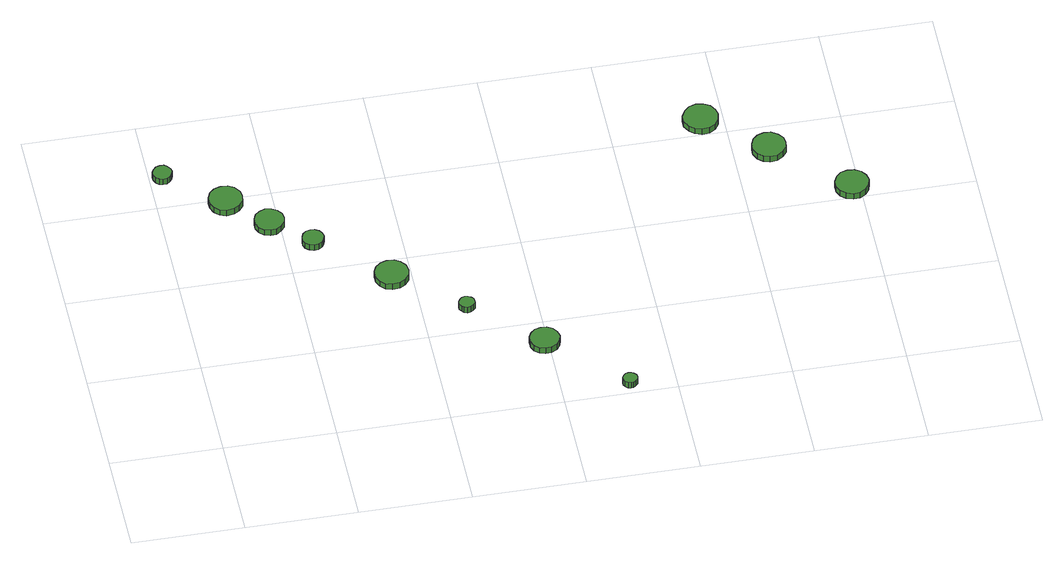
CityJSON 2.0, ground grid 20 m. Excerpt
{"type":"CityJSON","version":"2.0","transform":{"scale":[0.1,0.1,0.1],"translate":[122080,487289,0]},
"CityObjects":{
"tree1":{"type":"SolitaryVegetationObject","attributes":{"function":"something"},"geometry":[{"type":"MultiSurface","lod":"1","boundaries":[[[0,1,2,3,4,5,6,7,8,9,10,11,12,13,14]],[[15,16,17,18,19,20,21,22,23,24,25,26,27,28,29]],[[0,29,28,1]],[[1,28,27,2]],[[2,27,26,3]],[[3,26,25,4]],[[4,25,24,5]],[[5,24,23,6]],[[6,23,22,7]],[[7,22,21,8]],[[8,21,20,9]],[[9,20,19,10]],[[10,19,18,11]],[[11,18,17,12]],[[12,17,16,13]],[[13,16,15,14]],[[14,15,29,0]]]}]},
"tree2":{"type":"SolitaryVegetationObject","attributes":{"function":"something"},"geometry":[{"type":"MultiSurface","lod":"1","boundaries":[[[30,31,32,33,34,35,36,37,38,39,40,41,42,43,44]],[[45,46,47,48,49,50,51,52,53,54,55,56,57,58,59]],[[30,59,58,31]],[[31,58,57,32]],[[32,57,56,33]],[[33,56,55,34]],[[34,55,54,35]],[[35,54,53,36]],[[36,53,52,37]],[[37,52,51,38]],[[38,51,50,39]],[[39,50,49,40]],[[40,49,48,41]],[[41,48,47,42]],[[42,47,46,43]],[[43,46,45,44]],[[44,45,59,30]]]}]},
"tree3":{"type":"SolitaryVegetationObject","attributes":{"function":"something"},"geometry":[{"type":"MultiSurface","lod":"1","boundaries":[[[60,61,62,63,64,65,66,67,68,69,70,71,72,73,74]],[[75,76,77,78,79,80,81,82,83,84,85,86,87,88,89]],[[60,89,88,61]],[[61,88,87,62]],[[62,87,86,63]],[[63,86,85,64]],[[64,85,84,65]],[[65,84,83,66]],[[66,83,82,67]],[[67,82,81,68]],[[68,81,80,69]],[[69,80,79,70]],[[70,79,78,71]],[[71,78,77,72]],[[72,77,76,73]],[[73,76,75,74]],[[74,75,89,60]]]}]},
"tree4":{"type":"SolitaryVegetationObject","attributes":{"function":"something"},"geometry":[{"type":"MultiSurface","lod":"1","boundaries":[[[90,91,92,93,94,95,96,97,98,99,100,101,102,103,104]],[[105,106,107,108,109,110,111,112,113,114,115,116,117,118,119]],[[90,119,118,91]],[[91,118,117,92]],[[92,117,116,93]],[[93,116,115,94]],[[94,115,114,95]],[[95,114,113,96]],[[96,113,112,97]],[[97,112,111,98]],[[98,111,110,99]],[[99,110,109,100]],[[100,109,108,101]],[[101,108,107,102]],[[102,107,106,103]],[[103,106,105,104]],[[104,105,119,90]]]}]},
"tree5":{"type":"SolitaryVegetationObject","attributes":{"function":"something"},"geometry":[{"type":"MultiSurface","lod":"1","boundaries":[[[120,121,122,123,124,125,126,127,128,129,130,131,132,133,134]],[[135,136,137,138,139,140,141,142,143,144,145,146,147,148,149]],[[120,149,148,121]],[[121,148,147,122]],[[122,147,146,123]],[[123,146,145,124]],[[124,145,144,125]],[[125,144,143,126]],[[126,143,142,127]],[[127,142,141,128]],[[128,141,140,129]],[[129,140,139,130]],[[130,139,138,131]],[[131,138,137,132]],[[132,137,136,133]],[[133,136,135,134]],[[134,135,149,120]]]}]},
"tree6":{"type":"SolitaryVegetationObject","attributes":{"function":"something"},"geometry":[{"type":"MultiSurface","lod":"1","boundaries":[[[150,151,152,153,154,155,156,157,158,159,160,161,162,163,164]],[[165,166,167,168,169,170,171,172,173,174,175,176,177,178,179]],[[150,179,178,151]],[[151,178,177,152]],[[152,177,176,153]],[[153,176,175,154]],[[154,175,174,155]],[[155,174,173,156]],[[156,173,172,157]],[[157,172,171,158]],[[158,171,170,159]],[[159,170,169,160]],[[160,169,168,161]],[[161,168,167,162]],[[162,167,166,163]],[[163,166,165,164]],[[164,165,179,150]]]}]},
"tree7":{"type":"SolitaryVegetationObject","attributes":{"function":"something"},"geometry":[{"type":"MultiSurface","lod":"1","boundaries":[[[180,181,182,183,184,185,186,187,188,189,190,191,192,193,194]],[[195,196,197,198,199,200,201,202,203,204,205,206,207,208,209]],[[180,209,208,181]],[[181,208,207,182]],[[182,207,206,183]],[[183,206,205,184]],[[184,205,204,185]],[[185,204,203,186]],[[186,203,202,187]],[[187,202,201,188]],[[188,201,200,189]],[[189,200,199,190]],[[190,199,198,191]],[[191,198,197,192]],[[192,197,196,193]],[[193,196,195,194]],[[194,195,209,180]]]}]},
"tree8":{"type":"SolitaryVegetationObject","attributes":{"function":"something"},"geometry":[{"type":"MultiSurface","lod":"1","boundaries":[[[210,211,212,213,214,215,216,217,218,219,220,221,222,223,224]],[[225,226,227,228,229,230,231,232,233,234,235,236,237,238,239]],[[210,239,238,211]],[[211,238,237,212]],[[212,237,236,213]],[[213,236,235,214]],[[214,235,234,215]],[[215,234,233,216]],[[216,233,232,217]],[[217,232,231,218]],[[218,231,230,219]],[[219,230,229,220]],[[220,229,228,221]],[[221,228,227,222]],[[222,227,226,223]],[[223,226,225,224]],[[224,225,239,210]]]}]},
"tree9":{"type":"SolitaryVegetationObject","attributes":{"function":"something"},"geometry":[{"type":"MultiSurface","lod":"1","boundaries":[[[240,241,242,243,244,245,246,247,248,249,250,251,252,253,254]],[[255,256,257,258,259,260,261,262,263,264,265,266,267,268,269]],[[240,269,268,241]],[[241,268,267,242]],[[242,267,266,243]],[[243,266,265,244]],[[244,265,264,245]],[[245,264,263,246]],[[246,263,262,247]],[[247,262,261,248]],[[248,261,260,249]],[[249,260,259,250]],[[250,259,258,251]],[[251,258,257,252]],[[252,257,256,253]],[[253,256,255,254]],[[254,255,269,240]]]}]},
"tree10":{"type":"SolitaryVegetationObject","attributes":{"function":"something"},"geometry":[{"type":"MultiSurface","lod":"1","boundaries":[[[270,271,272,273,274,275,276,277,278,279,280,281,282,283,284]],[[285,286,287,288,289,290,291,292,293,294,295,296,297,298,299]],[[270,299,298,271]],[[271,298,297,272]],[[272,297,296,273]],[[273,296,295,274]],[[274,295,294,275]],[[275,294,293,276]],[[276,293,292,277]],[[277,292,291,278]],[[278,291,290,279]],[[279,290,289,280]],[[280,289,288,281]],[[281,288,287,282]],[[282,287,286,283]],[[283,286,285,284]],[[284,285,299,270]]]}]},
"tree11":{"type":"SolitaryVegetationObject","attributes":{"function":"something"},"geometry":[{"type":"MultiSurface","lod":"1","boundaries":[[[300,301,302,303,304,305,306,307,308,309,310,311,312,313,314]],[[315,316,317,318,319,320,321,322,323,324,325,326,327,328,329]],[[300,329,328,301]],[[301,328,327,302]],[[302,327,326,303]],[[303,326,325,304]],[[304,325,324,305]],[[305,324,323,306]],[[306,323,322,307]],[[307,322,321,308]],[[308,321,320,309]],[[309,320,319,310]],[[310,319,318,311]],[[311,318,317,312]],[[312,317,316,313]],[[313,316,315,314]],[[314,315,329,300]]]}]}
},
"vertices":[
[40,670,16],[38,677,16],[34,683,16],[28,687,16],[21,687,16],[14,685,16],[9,680,16],[6,674,16],[6,667,16],[9,660,16],[14,655,16],[21,653,16],[28,654,16],[34,658,16],[38,663,16],[38,663,3],[34,658,3],[28,654,3],[21,653,3],[14,655,3],[9,660,3],[6,667,3],[6,674,3],[9,680,3],[14,685,3],[21,687,3],[28,687,3],[34,683,3],[38,677,3],[40,670,3],
[147,586,17],[145,598,17],[137,609,17],[127,615,17],[114,616,17],[102,612,17],[93,604,17],[88,592,17],[88,580,17],[93,569,17],[102,560,17],[114,556,17],[127,558,17],[137,564,17],[145,574,17],[145,574,4],[137,564,4],[127,558,4],[114,556,4],[102,560,4],[93,569,4],[88,580,4],[88,592,4],[93,604,4],[102,612,4],[114,616,4],[127,615,4],[137,609,4],[145,598,4],[147,586,4],
[208,521,16],[206,532,16],[199,541,16],[190,546,16],[179,548,16],[168,544,16],[160,537,16],[156,527,16],[156,516,16],[160,506,16],[168,498,16],[179,495,16],[190,496,16],[199,502,16],[206,510,16],[206,510,3],[199,502,3],[190,496,3],[179,495,3],[168,498,3],[160,506,3],[156,516,3],[156,527,3],[160,537,3],[168,544,3],[179,548,3],[190,546,3],[199,541,3],[206,532,3],[208,521,3],
[267,465,15],[265,473,15],[261,479,15],[254,483,15],[246,484,15],[238,482,15],[232,476,15],[229,469,15],[229,461,15],[232,454,15],[238,449,15],[246,446,15],[254,447,15],[261,451,15],[265,457,15],[265,457,2],[261,451,2],[254,447,2],[246,446,2],[238,449,2],[232,454,2],[229,461,2],[229,469,2],[232,476,2],[238,482,2],[246,484,2],[254,483,2],[261,479,2],[265,473,2],[267,465,2],
[394,355,15],[392,368,15],[384,378,15],[374,384,15],[361,385,15],[349,381,15],[340,373,15],[335,362,15],[335,349,15],[340,338,15],[349,329,15],[361,326,15],[374,327,15],[384,333,15],[392,343,15],[392,343,2],[384,333,2],[374,327,2],[361,326,2],[349,329,2],[340,338,2],[335,349,2],[335,362,2],[340,373,2],[349,381,2],[361,385,2],[374,384,2],[384,378,2],[392,368,2],[394,355,2],
[492,259,15],[491,265,15],[487,269,15],[482,272,15],[477,273,15],[471,271,15],[467,267,15],[464,262,15],[464,256,15],[467,251,15],[471,247,15],[477,245,15],[482,246,15],[487,249,15],[491,253,15],[491,253,2],[487,249,2],[482,246,2],[477,245,2],[471,247,2],[467,251,2],[464,256,2],[464,262,2],[467,267,2],[471,271,2],[477,273,2],[482,272,2],[487,269,2],[491,265,2],[492,259,2],
[620,148,14],[617,159,14],[611,168,14],[601,173,14],[590,174,14],[580,171,14],[572,164,14],[567,154,14],[567,142,14],[572,132,14],[580,125,14],[590,122,14],[601,123,14],[611,128,14],[617,137,14],[617,137,1],[611,128,1],[601,123,1],[590,122,1],[580,125,1],[572,132,1],[567,142,1],[567,154,1],[572,164,1],[580,171,1],[590,174,1],[601,173,1],[611,168,1],[617,159,1],[620,148,1],
[732,23,15],[731,28,15],[727,32,15],[723,35,15],[718,35,15],[713,34,15],[709,30,15],[706,25,15],[706,20,15],[709,15,15],[713,11,15],[718,10,15],[723,10,15],[727,13,15],[731,17,15],[731,17,2],[727,13,2],[723,10,2],[718,10,2],[713,11,2],[709,15,2],[706,20,2],[706,25,2],[709,30,2],[713,34,2],[718,35,2],[723,35,2],[727,32,2],[731,28,2],[732,23,2],
[991,631,15],[988,643,15],[981,654,15],[970,660,15],[957,662,15],[944,658,15],[935,649,15],[929,637,15],[929,624,15],[935,612,15],[944,604,15],[957,600,15],[970,601,15],[981,607,15],[988,618,15],[988,618,2],[981,607,2],[970,601,2],[957,600,2],[944,604,2],[935,612,2],[929,624,2],[929,637,2],[935,649,2],[944,658,2],[957,662,2],[970,660,2],[981,654,2],[988,643,2],[991,631,2],
[1092,541,15],[1090,553,15],[1082,563,15],[1071,570,15],[1059,571,15],[1047,567,15],[1038,559,15],[1033,547,15],[1033,535,15],[1038,523,15],[1047,515,15],[1059,511,15],[1071,512,15],[1082,519,15],[1090,529,15],[1090,529,2],[1082,519,2],[1071,512,2],[1059,511,2],[1047,515,2],[1038,523,2],[1033,535,2],[1033,547,2],[1038,559,2],[1047,567,2],[1059,571,2],[1071,570,2],[1082,563,2],[1090,553,2],[1092,541,2],
[1216,426,13],[1213,438,13],[1206,448,13],[1195,454,13],[1183,455,13],[1171,452,13],[1162,443,13],[1157,432,13],[1157,419,13],[1162,408,13],[1171,400,13],[1183,396,13],[1195,397,13],[1206,403,13],[1213,413,13],[1213,413,0],[1206,403,0],[1195,397,0],[1183,396,0],[1171,400,0],[1162,408,0],[1157,419,0],[1157,432,0],[1162,443,0],[1171,452,0],[1183,455,0],[1195,454,0],[1206,448,0],[1213,438,0],[1216,426,0]
]}
